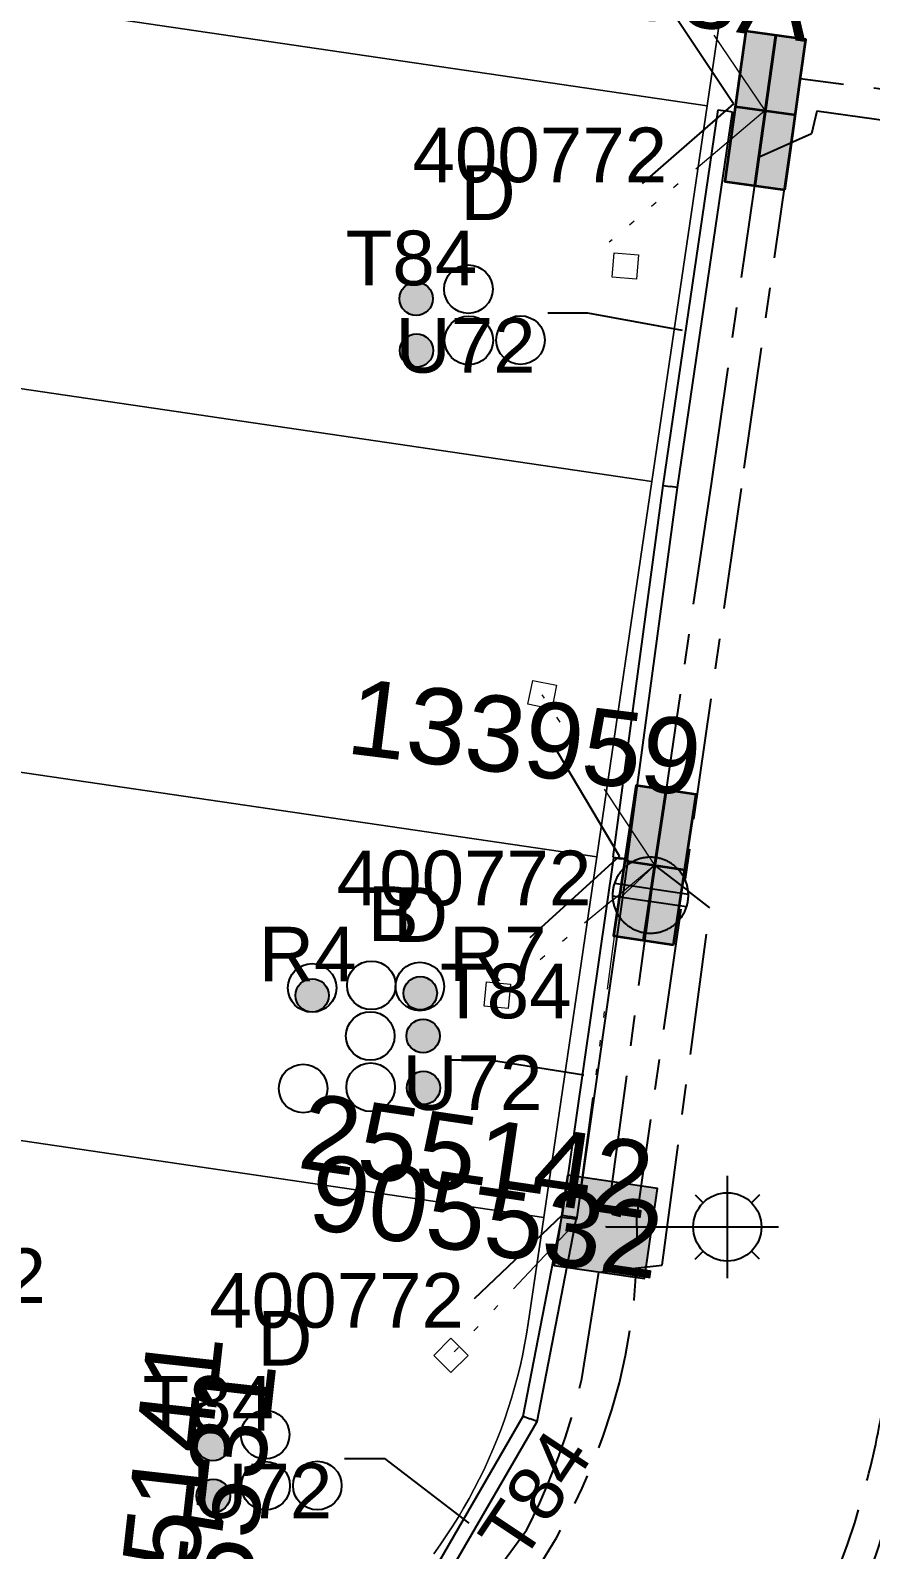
# Model space of a CAD drawing. Header units: metres. Extents: x 302924 to 304532, y 6268290 to 6269135.
# Drawn here: x 304225 to 304252.6, y 6268580.1 to 6268630.1 of the extents above; entities that cross this region are included whole.
import ezdxf
from ezdxf.enums import TextEntityAlignment as Align

# ---------------------------------------------------------------- set-up
doc = ezdxf.new("R2010")
doc.units = ezdxf.units.M
doc.linetypes.add('Cable Exist UG', pattern=[7, 4, -1, 1, -1])
doc.linetypes.add('PHANTOMX2', pattern=[6.6, 3, -0.75, 0.2, -0.75, 0.2, -0.75, 0.2, -0.75])
doc.layers.get('0').update_dxf_attribs({"color": 6})
for name, color, linetype, lineweight in [('_User Miscellaneous1', 30, 'Continuous', 13), ('_User Miscellaneous5', 121, 'Continuous', 13), ('_User_LV_Exist', 5, 'Continuous', 35), ('Cadastre Roads_SP_EXT', 218, 'Continuous', 15), ('Mains_HV_EXT', 13, 'Continuous', 25), ('Mains_LV_EXT', 163, 'Continuous', 25), ('Mains_LV_SL_EXT', 135, 'Continuous', 25), ('Services_SP_EXT', 42, 'PHANTOMX2', 20)]:
    doc.layers.add(name, color=color, linetype=linetype, lineweight=lineweight)
for name, color, linetype in [('Duct_SP_EXT', 30, 'Continuous'), ('Equip_LV_EXT', 7, 'Continuous'), ('Equip_SP_SL_EXT', 7, 'Continuous'), ('SupportsUG_SP_LV_EXT', 7, 'Continuous'), ('SupportsUG_SP_LV_SL_EXT', 7, 'Continuous'), ('Trench_SP_EXT', 7, 'Continuous')]:
    doc.layers.add(name, color=color, linetype=linetype)
doc.styles.add('COLUMN_LABEL', font='arial.ttf', dxfattribs={"height": 2})
doc.styles.add('iecARIAL', font='arial.ttf', dxfattribs={"height": 2})
doc.styles.add('POLE_LABEL', font='arial.ttf', dxfattribs={"height": 2})
doc.styles.add('SL_LABEL', font='arial.ttf', dxfattribs={"height": 2})
doc.styles.get("Standard").update_dxf_attribs({"font": 'arial.ttf'})

# ---------------------------------------------------------------- blocks, each defined once
blk = doc.blocks.new('COLUMN_EXT')
blk.add_hatch(color=256).paths.add_polyline_path([(1.5, -1.5), (1.5, 1.5), (-1.5, 1.5), (-1.5, -1.5)])
blk.add_lwpolyline([(1.5, 1.5), (-1.5, 1.5), (-1.5, -1.5), (1.5, -1.5)], close=True)
at = {"flags": 9}
for tag, p in [('NOTES', (-1.813, 2)), ('STREETNAME', (-1.813, 1.6)), ('LOCATION', (-1.813, 1.4)), ('SUBURB', (-1.813, 1.8)), ('LEGEND', (-1.813, 1.2)), ('USAGE', (-1.813, 1)), ('COLUMN_TYPE', (-1.813, 0.4)), ('OWNED_BY', (-1.813, 0.6)), ('STATE', (-1.813, 0.8))]:
    blk.add_attdef(tag, text='', height=0.2, rotation=180, dxfattribs=at).set_placement(p, align=Align.MIDDLE_LEFT)
at = {"flags": 1}
blk.add_attdef('Z', (-1.813, 2.351), '', height=0.2, rotation=180, dxfattribs=at)
at = {"flags": 9}
for tag, style, p in [('STRUCTURE_PLANT_NUMBER', 'POLE_LABEL', (-1.813, -0.031)), ('STREET_CODE', 'COLUMN_LABEL', (-1.813, 0.2))]:
    blk.add_attdef(tag, text='', height=0.2, rotation=180, dxfattribs=dict(at, style=style)).set_placement(p, align=Align.MIDDLE_LEFT)
at = {"style": 'COLUMN_LABEL', "width": 0.9, "flags": 8}
blk.add_attdef('ASSET_NUM', text='', height=2, rotation=270, dxfattribs=at).set_placement((2, -4), align=Align.MIDDLE_LEFT)
blk = doc.blocks.new('PILLAR_EXT')
blk.add_hatch(color=256).paths.add_polyline_path([(-2.5, 1), (-2.5, -1), (2.5, -1), (2.5, 1)])
for p, q in [((0, 1), (0, -1)), ((-2.5, 0), (2.5, 0))]:
    blk.add_line(p, q)
at = {"ltscale": 10}
blk.add_line((2.5, 0), (-2.5, 0), dxfattribs=at)
blk.add_lwpolyline([(-2.5, -1), (-1.25, -1), (1.25, -1), (2.5, -1), (2.5, 1), (-2.5, 1)], close=True)
at = {"width": 0.9, "flags": 8}
blk.add_attdef('ASSET_NUM', text='', height=2, rotation=90, dxfattribs=at).set_placement((-2, 4), align=Align.MIDDLE_LEFT)
for tag, p, flags in [('OWNED_BY', (0, -0.2), 9), ('STATE', (0, -0.4), 9), ('SUPPORT_TYPE', (0, -0.6), 9), ('USAGE', (0, -0.8), 9), ('LEGEND', (0, -1), 9), ('LOCATION', (0, -1.2), 9), ('NOTES', (0, -1.4), 9), ('PARENT', (0, -1.6), 9), ('STREETNAME', (0, -1.8), 9), ('SUBURB', (0, -2), 1)]:
    blk.add_attdef(tag, p, '', height=0.2, dxfattribs=dict(flags=flags))
blk = doc.blocks.new('DUCT_EXT')
blk.add_circle((0, 0.8), 0.8)
at = {"flags": 1}
blk.add_attdef('Z', (0, 0), '', height=0.2, dxfattribs=at)
at = {"flags": 9}
for tag, p in [('DUCT_CODE', (0, 0)), ('XSECT_TYPE', (0, -0.2)), ('STATE', (0, -0.6)), ('FB_REFERENCE', (0, -0.4)), ('NOTES', (0, -0.8))]:
    blk.add_attdef(tag, text='', height=0.2, dxfattribs=at).set_placement(p, align=Align.MIDDLE_LEFT)
blk = doc.blocks.new('SL_LANTERN_EXT')
at = {"flags": 9}
for tag, p in [('LRATECODE', (-7.4, 0)), ('LOUTREACHVOCAB', (-7.2, 0)), ('LOUTREACH', (-7, 0)), ('LANTNUMBER', (-6.6, 0)), ('LNEW', (-6.4, 0)), ('LMASTVOCAB', (-6.2, 0)), ('LMAST', (-6, 0)), ('LLAMPVOCAB', (-5.8, 0)), ('LLAMP', (-5.6, 0)), ('LEXIST', (-5.4, 0)), ('LCHARGE3PERCENT', (-5.2, 0)), ('LCHARGE3', (-5, 0)), ('LCHARGE2PERCENT', (-4.8, 0)), ('LCHARGE2', (-4.6, 0)), ('LCHARGE1PERCENT', (-4.4, 0)), ('LCHARGE1', (-4.2, 0)), ('LCATEGORY', (-4, 0)), ('LBRACKETVOCAB', (-3.8, 0)), ('LBRACKET', (-3.6, 0)), ('LKINGHEIGHT', (-3.4, 0)), ('CREPLACE', (-3.2, 0)), ('CREMOVE', (-3, 0)), ('CNUMBER', (-2.8, 0)), ('CNEW', (-2.6, 0)), ('CEXIST', (-2.4, 0)), ('USAGE', (-2.2, 0)), ('STATE', (-2, 0)), ('OWNED_BY', (-1.8, 0)), ('ORIENTATION', (-1.6, 0)), ('OPERATING_VOLTAGE', (-1.4, 0)), ('NO_PHASES', (-1.2, 0)), ('LANTERN_TYPE', (-1, 0)), ('LANTERN_PURPOSE', (-0.8, 0)), ('CONTROL_TYPE', (-0.6, 0)), ('CONSTRUCTED_VOLTAGE', (-0.4, 0))]:
    blk.add_attdef(tag, text='', height=0.001, rotation=270, dxfattribs=at).set_placement(p, align=Align.MIDDLE_LEFT)
at = {"style": 'SL_LABEL', "flags": 9}
blk.add_attdef('STREET_CODE', text='', height=0.001, rotation=270, dxfattribs=at).set_placement((0.001, 0), align=Align.MIDDLE_LEFT)
at = {"flags": 1}
blk.add_attdef('Z', (0, 0), '', height=0.001, rotation=270, dxfattribs=at)
at = {"width": 0.9}
blk.add_attdef('LNUMBER', text='', height=1, dxfattribs=at).set_placement((7, -1), align=Align.MIDDLE_LEFT)
at = {"flags": 9}
for tag, p in [('LREMOVE', (0, -7.6)), ('LREPLACE', (0, -7.8)), ('LTYPE', (0, -8)), ('LTYPEVOCAB', (0, -8.2)), ('LEGEND', (0, -8.4)), ('SUBURB', (0, -8.6)), ('STREETNAME', (0, -8.8)), ('LOCATION', (0, -9)), ('NOTES', (0, -9.2)), ('MAINTAINED_BY', (0, -9.863))]:
    blk.add_attdef(tag, text='', height=0.001, dxfattribs=at).set_placement(p, align=Align.MIDDLE_LEFT)
blk.add_attdef('OPERATED_BY', (0, -9.607), '', height=0.001, dxfattribs=at)
at = {"transparency": 33554687}
blk.add_wipeout([(5.688, 0), (5.061, -1.061), (4, -1.688), (2.939, -1.061), (2.313, 0), (2.939, 1.061), (4, 1.687), (5.061, 1.061)], dxfattribs=at)
for p, q in [((4, 1.687), (4, 0)), ((2.939, 1.061), (3.205, 0.795)), ((5.061, 1.061), (4.795, 0.795)), ((0, 0), (4, 0)), ((4, 0), (5.688, 0)), ((4, 0), (4, -1.688)), ((2.939, -1.061), (3.205, -0.795)), ((5.061, -1.061), (4.795, -0.795))]:
    blk.add_line(p, q)
blk.add_circle((4, 0), 1.125)
blk = doc.blocks.new('CCP_EXT')
at = {"flags": 9}
for tag, p in [('OWNED_BY', (0, -1)), ('USAGE', (0, -1.2)), ('LEGEND', (0, -1.4)), ('LIFE_SUPPORT', (0, -1.6)), ('STATE', (0, -1.8)), ('NOTES', (0, -2))]:
    blk.add_attdef(tag, text='', height=0.2, dxfattribs=at).set_placement(p, align=Align.MIDDLE_LEFT)
at = {"transparency": 33554687}
blk.add_wipeout([(0, 0.566), (0.566, 0), (0, -0.566), (-0.566, 0)], dxfattribs=at)
blk.add_lwpolyline([(-0.566, 0), (0, 0.566), (0.566, 0), (0, -0.566), (-0.566, 0)])
at = {"flags": 1}
blk.add_attdef('Z', (0, 0), '', height=0.2, dxfattribs=at)
at = {"flags": 9}
for tag, p in [('CCP_TYPE', (0, 0)), ('OPERATING_VOLTAGE', (0, -0.6)), ('CONSTRUCTED_VOLTAGE', (0, -0.2)), ('NO_PHASES', (0, -0.4)), ('ORIENTATION', (0, -0.8))]:
    blk.add_attdef(tag, text='', height=0.2, dxfattribs=at).set_placement(p, align=Align.MIDDLE_LEFT)
blk = doc.blocks.new('LV_UG_LINKS_CLOSED_EXT')
at = {"layer": 'Equip_LV_EXT'}
for tag, flags, p in [('ACTUAL_STATUS', 9, (3, -2)), ('OPERATING_VOLTAGE', 9, (3, -2.6)), ('CONSTRUCTED_VOLTAGE', 9, (3, -2.2)), ('NO_PHASES', 9, (3, -2.4)), ('ORIENTATION', 9, (3, -2.8)), ('STATE', 9, (3, -3)), ('SWITCH_TYPE', 9, (3, -3.2)), ('USAGE', 9, (3, -3.4)), ('NOTES', 9, (3, -3.6)), ('OWNED_BY', 9, (3, -3.8)), ('OPERATED_BY', 9, (3, -4)), ('TYPE', 9, (3, -4.6)), ('MAINTAINED_BY', 9, (3, -4.2)), ('NUMBER_OF_PHASES', 9, (3, -4.4)), ('Z', 1, (3, -4.8))]:
    blk.add_attdef(tag, text='', height=0.2, dxfattribs=dict(at, flags=flags)).set_placement(p, align=Align.MIDDLE_LEFT)
at = {"transparency": 33554687}
blk.add_wipeout([(4, 1.25), (3.969, 1.25), (3.939, 1.248), (3.908, 1.247), (3.877, 1.244), (3.847, 1.241), (3.817, 1.236), (3.786, 1.232), (3.756, 1.226), (3.726, 1.22), (3.696, 1.213), (3.667, 1.205), (3.637, 1.196), (3.608, 1.187), (3.579, 1.177), (3.55, 1.166), (3.522, 1.155), (3.493, 1.143), (3.466, 1.13), (3.438, 1.117), (3.411, 1.102), (3.384, 1.088), (3.357, 1.072), (3.331, 1.056), (3.306, 1.039), (3.28, 1.022), (3.255, 1.004), (3.231, 0.985), (3.207, 0.966), (3.184, 0.947), (3.161, 0.926), (3.138, 0.905), (3.116, 0.884), (3.095, 0.862), (3.074, 0.839), (3.053, 0.816), (3.034, 0.793), (3.015, 0.769), (2.996, 0.745), (2.978, 0.72), (2.961, 0.694), (2.944, 0.669), (2.928, 0.643), (2.912, 0.616), (2.898, 0.589), (2.883, 0.562), (2.87, 0.534), (2.857, 0.507), (2.845, 0.478), (2.834, 0.45), (2.823, 0.421), (2.813, 0.392), (2.804, 0.363), (2.795, 0.333), (2.787, 0.304), (2.78, 0.274), (2.774, 0.244), (2.768, 0.214), (2.764, 0.183), (2.759, 0.153), (2.756, 0.123), (2.753, 0.092), (2.752, 0.061), (2.75, 0.031), (2.75, 0), (2.75, -0.031), (2.752, -0.061), (2.753, -0.092), (2.756, -0.123), (2.759, -0.153), (2.764, -0.183), (2.768, -0.214), (2.774, -0.244), (2.78, -0.274), (2.787, -0.304), (2.795, -0.333), (2.804, -0.363), (2.813, -0.392), (2.823, -0.421), (2.834, -0.45), (2.845, -0.478), (2.857, -0.507), (2.87, -0.534), (2.883, -0.562), (2.898, -0.589), (2.912, -0.616), (2.928, -0.643), (2.944, -0.669), (2.961, -0.694), (2.978, -0.72), (2.996, -0.745), (3.015, -0.769), (3.034, -0.793), (3.053, -0.816), (3.074, -0.839), (3.095, -0.862), (3.116, -0.884), (3.138, -0.905), (3.161, -0.926), (3.184, -0.947), (3.207, -0.966), (3.231, -0.985), (3.255, -1.004), (3.28, -1.022), (3.306, -1.039), (3.331, -1.056), (3.357, -1.072), (3.384, -1.088), (3.411, -1.102), (3.438, -1.117), (3.466, -1.13), (3.493, -1.143), (3.522, -1.155), (3.55, -1.166), (3.579, -1.177), (3.608, -1.187), (3.637, -1.196), (3.667, -1.205), (3.696, -1.213), (3.726, -1.22), (3.756, -1.226), (3.786, -1.232), (3.817, -1.236), (3.847, -1.241), (3.877, -1.244), (3.908, -1.247), (3.939, -1.248), (3.969, -1.25), (4, -1.25), (4.031, -1.25), (4.061, -1.248), (4.092, -1.247), (4.123, -1.244), (4.153, -1.241), (4.183, -1.236), (4.214, -1.232), (4.244, -1.226), (4.274, -1.22), (4.304, -1.213), (4.333, -1.205), (4.363, -1.196), (4.392, -1.187), (4.421, -1.177), (4.45, -1.166), (4.478, -1.155), (4.507, -1.143), (4.534, -1.13), (4.562, -1.117), (4.589, -1.102), (4.616, -1.088), (4.643, -1.072), (4.669, -1.056), (4.694, -1.039), (4.72, -1.022), (4.745, -1.004), (4.769, -0.985), (4.793, -0.966), (4.816, -0.947), (4.839, -0.926), (4.862, -0.905), (4.884, -0.884), (4.905, -0.862), (4.926, -0.839), (4.947, -0.816), (4.966, -0.793), (4.985, -0.769), (5.004, -0.745), (5.022, -0.72), (5.039, -0.694), (5.056, -0.669), (5.072, -0.643), (5.088, -0.616), (5.102, -0.589), (5.117, -0.562), (5.13, -0.534), (5.143, -0.507), (5.155, -0.478), (5.166, -0.45), (5.177, -0.421), (5.187, -0.392), (5.196, -0.363), (5.205, -0.333), (5.213, -0.304), (5.22, -0.274), (5.226, -0.244), (5.232, -0.214), (5.236, -0.183), (5.241, -0.153), (5.244, -0.123), (5.247, -0.092), (5.248, -0.061), (5.25, -0.031), (5.25, 0), (5.25, 0.031), (5.248, 0.061), (5.247, 0.092), (5.244, 0.123), (5.241, 0.153), (5.236, 0.183), (5.232, 0.214), (5.226, 0.244), (5.22, 0.274), (5.213, 0.304), (5.205, 0.333), (5.196, 0.363), (5.187, 0.392), (5.177, 0.421), (5.166, 0.45), (5.155, 0.478), (5.143, 0.507), (5.13, 0.534), (5.117, 0.562), (5.102, 0.589), (5.088, 0.616), (5.072, 0.643), (5.056, 0.669), (5.039, 0.694), (5.022, 0.72), (5.004, 0.745), (4.985, 0.769), (4.966, 0.793), (4.947, 0.816), (4.926, 0.839), (4.905, 0.862), (4.884, 0.884), (4.862, 0.905), (4.839, 0.926), (4.816, 0.947), (4.793, 0.966), (4.769, 0.985), (4.745, 1.004), (4.72, 1.022), (4.694, 1.039), (4.669, 1.056), (4.643, 1.072), (4.616, 1.088), (4.589, 1.102), (4.562, 1.117), (4.534, 1.13), (4.507, 1.143), (4.478, 1.155), (4.45, 1.166), (4.421, 1.177), (4.392, 1.187), (4.363, 1.196), (4.333, 1.205), (4.304, 1.213), (4.274, 1.22), (4.244, 1.226), (4.214, 1.232), (4.183, 1.236), (4.153, 1.241), (4.123, 1.244), (4.092, 1.247), (4.061, 1.248), (4.031, 1.25)], dxfattribs=at).dxf.layer = 'Equip_LV_EXT'
at = {"layer": 'Equip_LV_EXT'}
for p, q in [((3.792, 1.232), (3.792, -1.232)), ((4.208, 1.232), (4.208, -1.232))]:
    blk.add_line(p, q, dxfattribs=at)
at = {"layer": 'Equip_LV_EXT', "flags": 128}
blk.add_lwpolyline([(4, 1.25), (3.969, 1.25), (3.939, 1.248), (3.908, 1.247), (3.877, 1.244), (3.847, 1.241), (3.817, 1.236), (3.786, 1.232), (3.756, 1.226), (3.726, 1.22), (3.696, 1.213), (3.667, 1.205), (3.637, 1.196), (3.608, 1.187), (3.579, 1.177), (3.55, 1.166), (3.522, 1.155), (3.493, 1.143), (3.466, 1.13), (3.438, 1.117), (3.411, 1.102), (3.384, 1.088), (3.357, 1.072), (3.331, 1.056), (3.306, 1.039), (3.28, 1.022), (3.255, 1.004), (3.231, 0.985), (3.207, 0.966), (3.184, 0.947), (3.161, 0.926), (3.138, 0.905), (3.116, 0.884), (3.095, 0.862), (3.074, 0.839), (3.053, 0.816), (3.034, 0.793), (3.015, 0.769), (2.996, 0.745), (2.978, 0.72), (2.961, 0.694), (2.944, 0.669), (2.928, 0.643), (2.912, 0.616), (2.898, 0.589), (2.883, 0.562), (2.87, 0.534), (2.857, 0.507), (2.845, 0.478), (2.834, 0.45), (2.823, 0.421), (2.813, 0.392), (2.804, 0.363), (2.795, 0.333), (2.787, 0.304), (2.78, 0.274), (2.774, 0.244), (2.768, 0.214), (2.764, 0.183), (2.759, 0.153), (2.756, 0.123), (2.753, 0.092), (2.752, 0.061), (2.75, 0.031), (2.75, 0), (2.75, -0.031), (2.752, -0.061), (2.753, -0.092), (2.756, -0.123), (2.759, -0.153), (2.764, -0.183), (2.768, -0.214), (2.774, -0.244), (2.78, -0.274), (2.787, -0.304), (2.795, -0.333), (2.804, -0.363), (2.813, -0.392), (2.823, -0.421), (2.834, -0.45), (2.845, -0.478), (2.857, -0.507), (2.87, -0.534), (2.883, -0.562), (2.898, -0.589), (2.912, -0.616), (2.928, -0.643), (2.944, -0.669), (2.961, -0.694), (2.978, -0.72), (2.996, -0.745), (3.015, -0.769), (3.034, -0.793), (3.053, -0.816), (3.074, -0.839), (3.095, -0.862), (3.116, -0.884), (3.138, -0.905), (3.161, -0.926), (3.184, -0.947), (3.207, -0.966), (3.231, -0.985), (3.255, -1.004), (3.28, -1.022), (3.306, -1.039), (3.331, -1.056), (3.357, -1.072), (3.384, -1.088), (3.411, -1.102), (3.438, -1.117), (3.466, -1.13), (3.493, -1.143), (3.522, -1.155), (3.55, -1.166), (3.579, -1.177), (3.608, -1.187), (3.637, -1.196), (3.667, -1.205), (3.696, -1.213), (3.726, -1.22), (3.756, -1.226), (3.786, -1.232), (3.817, -1.236), (3.847, -1.241), (3.877, -1.244), (3.908, -1.247), (3.939, -1.248), (3.969, -1.25), (4, -1.25), (4.031, -1.25), (4.061, -1.248), (4.092, -1.247), (4.123, -1.244), (4.153, -1.241), (4.183, -1.236), (4.214, -1.232), (4.244, -1.226), (4.274, -1.22), (4.304, -1.213), (4.333, -1.205), (4.363, -1.196), (4.392, -1.187), (4.421, -1.177), (4.45, -1.166), (4.478, -1.155), (4.507, -1.143), (4.534, -1.13), (4.562, -1.117), (4.589, -1.102), (4.616, -1.088), (4.643, -1.072), (4.669, -1.056), (4.694, -1.039), (4.72, -1.022), (4.745, -1.004), (4.769, -0.985), (4.793, -0.966), (4.816, -0.947), (4.839, -0.926), (4.862, -0.905), (4.884, -0.884), (4.905, -0.862), (4.926, -0.839), (4.947, -0.816), (4.966, -0.793), (4.985, -0.769), (5.004, -0.745), (5.022, -0.72), (5.039, -0.694), (5.056, -0.669), (5.072, -0.643), (5.088, -0.616), (5.102, -0.589), (5.117, -0.562), (5.13, -0.534), (5.143, -0.507), (5.155, -0.478), (5.166, -0.45), (5.177, -0.421), (5.187, -0.392), (5.196, -0.363), (5.205, -0.333), (5.213, -0.304), (5.22, -0.274), (5.226, -0.244), (5.232, -0.214), (5.236, -0.183), (5.241, -0.153), (5.244, -0.123), (5.247, -0.092), (5.248, -0.061), (5.25, -0.031), (5.25, 0), (5.25, 0.031), (5.248, 0.061), (5.247, 0.092), (5.244, 0.123), (5.241, 0.153), (5.236, 0.183), (5.232, 0.214), (5.226, 0.244), (5.22, 0.274), (5.213, 0.304), (5.205, 0.333), (5.196, 0.363), (5.187, 0.392), (5.177, 0.421), (5.166, 0.45), (5.155, 0.478), (5.143, 0.507), (5.13, 0.534), (5.117, 0.562), (5.102, 0.589), (5.088, 0.616), (5.072, 0.643), (5.056, 0.669), (5.039, 0.694), (5.022, 0.72), (5.004, 0.745), (4.985, 0.769), (4.966, 0.793), (4.947, 0.816), (4.926, 0.839), (4.905, 0.862), (4.884, 0.884), (4.862, 0.905), (4.839, 0.926), (4.816, 0.947), (4.793, 0.966), (4.769, 0.985), (4.745, 1.004), (4.72, 1.022), (4.694, 1.039), (4.669, 1.056), (4.643, 1.072), (4.616, 1.088), (4.589, 1.102), (4.562, 1.117), (4.534, 1.13), (4.507, 1.143), (4.478, 1.155), (4.45, 1.166), (4.421, 1.177), (4.392, 1.187), (4.363, 1.196), (4.333, 1.205), (4.304, 1.213), (4.274, 1.22), (4.244, 1.226), (4.214, 1.232), (4.183, 1.236), (4.153, 1.241), (4.123, 1.244), (4.092, 1.247), (4.061, 1.248), (4.031, 1.25)], close=True, dxfattribs=at)
blk = doc.blocks.new('CABLE_LARGE_EXT')
h = blk.add_hatch(color=256)
edge = h.paths.add_edge_path()
edge.add_arc((0, 0.55), 0.55, 0, 360)
blk.add_circle((0, 0.55), 0.55)
at = {"flags": 1}
blk.add_attdef('Z', (0, 0), '', height=0.2, dxfattribs=at)
at = {"flags": 9}
for tag, p in [('COND_CODE', (0, 0)), ('XSECT_SIZE', (0, -0.6)), ('STATE', (0, -0.4)), ('FB_REFERENCE', (0, -0.2)), ('NOTES', (0, -0.8))]:
    blk.add_attdef(tag, text='', height=0.2, dxfattribs=at).set_placement(p, align=Align.MIDDLE_LEFT)

msp = doc.modelspace()

# ---------------------------------------------------------------- linework, layer by layer
at = {"layer": '_User Miscellaneous1', "transparency": 33554687}
for p, q in [((304245.8013, 6268615.1587), (304247.6184, 6268627.5273)), ((304246.2767, 6268615.0919), (304248.0933, 6268627.4576)), ((304247.6184, 6268627.5273), (304247.8558, 6268627.4925)), ((304248.0933, 6268627.4576), (304247.8558, 6268627.4925)), ((304244.1576, 6268602.9158), (304245.8013, 6268615.1587)), ((304244.6333, 6268602.8519), (304246.2767, 6268615.0919)), ((304245.8013, 6268615.1587), (304246.039, 6268615.1253)), ((304246.2767, 6268615.0919), (304246.039, 6268615.1253)), ((304242.4807, 6268591.0554), (304244.182, 6268602.8954)), ((304242.9558, 6268590.9871), (304244.6571, 6268602.8271)), ((304244.1576, 6268602.9158), (304244.3955, 6268602.8839)), ((304244.182, 6268602.8954), (304244.4196, 6268602.8613)), ((304244.6333, 6268602.8519), (304244.3955, 6268602.8839)), ((304244.6571, 6268602.8271), (304244.4196, 6268602.8613)), ((304241.1965, 6268584.5009), (304242.4826, 6268591.1238)), ((304241.6523, 6268584.3301), (304242.9538, 6268591.0323)), ((304242.4807, 6268591.0554), (304242.7182, 6268591.0212)), ((304242.4826, 6268591.1238), (304242.7182, 6268591.078)), ((304242.9538, 6268591.0323), (304242.7182, 6268591.078)), ((304242.9558, 6268590.9871), (304242.7182, 6268591.0212)), ((304237.8222, 6268578.6788), (304241.1965, 6268584.5009)), ((304238.2201, 6268578.4081), (304241.6523, 6268584.3301)), ((304241.1965, 6268584.5009), (304241.4244, 6268584.4155)), ((304241.6523, 6268584.3301), (304241.4244, 6268584.4155))]:
    msp.add_line(p, q, dxfattribs=at)
at = {"layer": '_User Miscellaneous5', "linetype": 'Continuous', "transparency": 33554597}
for points in [[(304249.0678, 6268640.0293), (304217.4051, 6268644.6802), (304215.5884, 6268632.3126), (304247.2504, 6268627.6608), (304249.0678, 6268640.0293)], [(304247.2504, 6268627.6608), (304215.5884, 6268632.3126), (304213.771, 6268619.9452), (304216.2447, 6268619.5811), (304245.4337, 6268615.2923), (304247.2504, 6268627.6608)], [(304245.4337, 6268615.2923), (304216.2447, 6268619.5811), (304214.4273, 6268607.2126), (304243.6164, 6268602.9238), (304245.4337, 6268615.2923)], [(304243.6164, 6268602.9238), (304214.4273, 6268607.2126), (304212.6829, 6268595.3399), (304241.8719, 6268591.0502), (304243.6164, 6268602.9238)]]:
    msp.add_lwpolyline(points, close=True, dxfattribs=at)
msp.add_lwpolyline([(304238.2458, 6268579.9744), (304238.456, 6268580.267), (304238.6594, 6268580.5637), (304238.8568, 6268580.8651), (304239.0476, 6268581.1703), (304239.2316, 6268581.4794), (304239.4098, 6268581.7924), (304239.5803, 6268582.1091), (304239.745, 6268582.4298), (304239.9021, 6268582.7532), (304240.0534, 6268583.0805), (304240.1971, 6268583.4106), (304240.3332, 6268583.7436), (304240.4626, 6268584.0795), (304240.5854, 6268584.4171), (304240.7006, 6268584.7586), (304240.8091, 6268585.1019), (304240.9093, 6268585.4471), (304241.0028, 6268585.7952), (304241.0887, 6268586.145), (304241.1672, 6268586.4956), (304241.238, 6268586.8492), (304241.3022, 6268587.2035), (304241.3581, 6268587.5588), (304241.8719, 6268591.0502), (304212.6829, 6268595.3399)], dxfattribs=at)
at = {"layer": 'Duct_SP_EXT'}
for p, q in [((304245.8013, 6268615.1587), (304247.6184, 6268627.5273)), ((304246.2767, 6268615.0919), (304248.0933, 6268627.4576)), ((304247.6184, 6268627.5273), (304247.8558, 6268627.4925)), ((304248.0933, 6268627.4576), (304247.8558, 6268627.4925)), ((304245.8013, 6268615.1587), (304246.039, 6268615.1253)), ((304246.2767, 6268615.0919), (304246.039, 6268615.1253)), ((304237.8222, 6268578.6788), (304241.1965, 6268584.5009)), ((304238.2201, 6268578.4081), (304241.6523, 6268584.3301)), ((304241.1965, 6268584.5009), (304241.4244, 6268584.4155)), ((304241.6523, 6268584.3301), (304241.4244, 6268584.4155))]:
    msp.add_line(p, q, dxfattribs=at)
for points in [[(304242.0004, 6268620.8395), (304243.3151, 6268620.8395), (304246.4273, 6268620.2677)], [(304238.7669, 6268596.2426), (304240.0816, 6268596.2426), (304243.1889, 6268595.7506)], [(304235.3056, 6268583.1131), (304236.6203, 6268583.1131), (304239.4057, 6268580.981)]]:
    msp.add_lwpolyline(points, dxfattribs=at)
at = {"layer": 'Mains_HV_EXT', "linetype": 'Cable Exist UG'}
msp.add_lwpolyline([(304226.6257, 6268573.3756, 0.0649507), (304210.8339, 6268582.5498), (304210.8339, 6268582.5498), (304207.8132, 6268583.8207), (304207.8132, 6268583.8207), (304206.8046, 6268584.1939), (304204.4629, 6268584.9797), (304201.1031, 6268585.9579), (304198.868, 6268586.5142), (304197.0557, 6268586.9108), (304194.1706, 6268587.4446), (304191.6206, 6268587.8304), (304188.6367, 6268588.2688), (304185.5422, 6268588.7234), (304181.4966, 6268589.2934), (304175.1426, 6268598.0817), (304177.3589, 6268612.6811)], format="xyb", dxfattribs=at)
at = {"layer": 'Services_SP_EXT'}
msp.add_lwpolyline([(304249.1711, 6268627.5033), (304245.4018, 6268633.0749)], dxfattribs=at)
at = {"layer": 'Trench_SP_EXT', "linetype": 'Cable Exist UG'}
for points in [[(304248.1265, 6268627.7323), (304245.3956, 6268631.8072)], [(304248.1265, 6268627.7323), (304244.3952, 6268624.4707)], [(304244.3687, 6268602.9522), (304241.9567, 6268606.9923)], [(304244.3687, 6268602.9522), (304241.1231, 6268599.9893)]]:
    msp.add_lwpolyline(points, dxfattribs=at)

# ---------------------------------------------------------------- block references
at = {"layer": '_User_LV_Exist'}
ref = msp.add_blockref('PILLAR_EXT', (304249.1711, 6268627.5033), dxfattribs=dict(at, rotation=82.0921114091042))
ref.add_attrib('ASSET_NUM', '133958A', dxfattribs={"layer": '0', "height": 2.5, "rotation": 352.09211, "style": 'iecARIAL'}).set_placement((304250.6711, 6268631.0033), align=Align.MIDDLE_RIGHT)
at = {"layer": 'Duct_SP_EXT'}
for name, p in [('DUCT_EXT', (304239.3878, 6268620.8234)), ('CABLE_LARGE_EXT', (304237.6668, 6268620.76)), ('DUCT_EXT', (304239.4023, 6268619.1363)), ('DUCT_EXT', (304241.106, 6268619.1452)), ('CABLE_LARGE_EXT', (304237.6784, 6268619.0522)), ('DUCT_EXT', (304234.2395, 6268597.8107)), ('DUCT_EXT', (304236.1906, 6268597.8947)), ('DUCT_EXT', (304237.7892, 6268597.8565)), ('CABLE_LARGE_EXT', (304234.2396, 6268597.8107)), ('CABLE_LARGE_EXT', (304237.8036, 6268597.8835)), ('DUCT_EXT', (304236.1542, 6268596.2266)), ('CABLE_LARGE_EXT', (304237.8936, 6268596.4757)), ('DUCT_EXT', (304233.9428, 6268594.4969)), ('DUCT_EXT', (304236.1687, 6268594.5394)), ('DUCT_EXT', (304232.693, 6268583.097)), ('DUCT_EXT', (304232.7076, 6268581.4099)), ('DUCT_EXT', (304234.4112, 6268581.4188))]:
    msp.add_blockref(name, p, dxfattribs=at)
at = {"layer": 'SupportsUG_SP_LV_EXT'}
ref = msp.add_blockref('PILLAR_EXT', (304249.1711, 6268627.5033), dxfattribs=dict(at, rotation=82.0921114091042))
ref.add_attrib('ASSET_NUM', '133958A', dxfattribs={"layer": '0', "height": 2.5, "rotation": 352.09211, "style": 'iecARIAL'}).set_placement((304250.6711, 6268631.0033), align=Align.MIDDLE_RIGHT)
ref = msp.add_blockref('PILLAR_EXT', (304245.5319, 6268602.652), dxfattribs=dict(at, rotation=81.49103513218668))
ref.add_attrib('ASSET_NUM', '133959', dxfattribs={"layer": '0', "height": 2.5, "rotation": 352.9415, "style": 'iecARIAL'}).set_placement((304247.0319, 6268606.152), align=Align.MIDDLE_RIGHT)
at = {"layer": 'SupportsUG_SP_LV_SL_EXT'}
ref = msp.add_blockref('COLUMN_EXT', (304243.9187, 6268590.7368), dxfattribs=dict(at, rotation=81.64243747818246))
ref.add_attrib('ASSET_NUM', '905532', dxfattribs={"layer": '0', "height": 2.5, "rotation": 351.64244, "style": 'COLUMN_LABEL'}).set_placement((304245.9187, 6268591.4868), align=Align.TOP_RIGHT)
ref = msp.add_blockref('COLUMN_EXT', (304227.2779, 6268574.1367), dxfattribs=dict(at, rotation=320.0739636484395))
ref.add_attrib('ASSET_NUM', '905531', dxfattribs={"layer": '0', "height": 2.5, "rotation": 83.59322, "style": 'COLUMN_LABEL'}).set_placement((304229.2779, 6268574.8867), align=Align.TOP_LEFT)

# ---------------------------------------------------------------- texts
at = {"layer": 'Duct_SP_EXT'}
for s, p in [('400772', (304237.546, 6268625.1454)), ('D', (304239.1281, 6268623.8996)), ('T84', (304235.3461, 6268621.7511)), ('U72', (304236.9871, 6268618.8712)), ('400772', (304235.0503, 6268601.3318)), ('B', (304236.0764, 6268600.1526)), ('D', (304236.9038, 6268600.1262)), ('R4', (304232.4854, 6268598.8224)), ('U72', (304220.8571, 6268588.2303)), ('400772', (304230.8512, 6268587.419)), ('D', (304232.4333, 6268586.1731))]:
    msp.add_text(s, height=1.8, dxfattribs=at).set_placement(p)
at = {"layer": 'Mains_LV_EXT'}
msp.add_text('T84', height=1.8, rotation=56.38371, dxfattribs=at).set_placement((304241.1328, 6268579.6022))

# ---------------------------------------------------------------- next in the draw order: block references
at = {"layer": 'Equip_SP_SL_EXT'}
ref = msp.add_blockref('SL_LANTERN_EXT', (304243.9187, 6268590.7367), dxfattribs=at)
ref.add_attrib('ASSET_NUM', '255142', dxfattribs={"layer": '0', "height": 2.5, "rotation": 351.64244, "style": 'iecARIAL'}).set_placement((304245.4187, 6268592.2367), align=Align.MIDDLE_RIGHT)
ref = msp.add_blockref('SL_LANTERN_EXT', (304227.278, 6268574.1367), dxfattribs=at)
ref.add_attrib('ASSET_NUM', '255141', dxfattribs={"layer": '0', "height": 2.5, "rotation": 83.59322, "style": 'iecARIAL'}).set_placement((304228.778, 6268575.6367), align=Align.MIDDLE_LEFT)
at = {"layer": 'Services_SP_EXT'}
for p, rotation in [((304244.5574, 6268622.3843), 40.09211126532379), ((304241.8213, 6268608.2629), 303.4910351681245), ((304240.3416, 6268598.373), 39.49103490747976)]:
    msp.add_blockref('CCP_EXT', p, dxfattribs=dict(at, rotation=rotation))
msp.add_blockref('CCP_EXT', (304238.8117, 6268586.5079), dxfattribs=at)

# ---------------------------------------------------------------- next in the draw order: linework, layer by layer
at = {"layer": 'Cadastre Roads_SP_EXT', "linetype": 'Continuous'}
msp.add_lwpolyline([(304249.0678, 6268640.0293), (304247.2504, 6268627.6608), (304245.4338, 6268615.2924), (304243.6163, 6268602.9239), (304241.8719, 6268591.0501), (304241.3582, 6268587.5588), (304241.3022, 6268587.2035), (304241.238, 6268586.8492), (304241.1671, 6268586.4957), (304241.0887, 6268586.145), (304241.0028, 6268585.7951), (304240.9092, 6268585.4471), (304240.8091, 6268585.1019), (304240.7006, 6268584.7586), (304240.5854, 6268584.4171), (304240.4627, 6268584.0795), (304240.3332, 6268583.7436), (304240.1971, 6268583.4106), (304240.0534, 6268583.0805), (304239.9021, 6268582.7532), (304239.745, 6268582.4297), (304239.5803, 6268582.1091), (304239.4097, 6268581.7923), (304239.2316, 6268581.4794), (304239.0476, 6268581.1703), (304238.8568, 6268580.865), (304238.6594, 6268580.5636), (304238.4559, 6268580.2671), (304238.2459, 6268579.9744)], dxfattribs=at)
at = {"layer": 'Duct_SP_EXT'}
for p, q in [((304241.1965, 6268584.5009), (304242.4826, 6268591.1238)), ((304241.6523, 6268584.3301), (304242.9538, 6268591.0323)), ((304242.4807, 6268591.0554), (304242.7182, 6268591.0212)), ((304242.4826, 6268591.1238), (304242.7182, 6268591.078)), ((304242.9538, 6268591.0323), (304242.7182, 6268591.078)), ((304242.9558, 6268590.9871), (304242.7182, 6268591.0212))]:
    msp.add_line(p, q, dxfattribs=at)
at = {"layer": 'Mains_LV_EXT', "linetype": 'Cable Exist UG'}
msp.add_lwpolyline([(304257.9783, 6268603.8995), (304255.7345, 6268602.3869), (304255.7345, 6268602.3869), (304254.4554, 6268594.6071), (304253.1586, 6268585.5152), (304253.1586, 6268585.5152, -0.0270556), (304252.5356, 6268582.4415), (304252.5356, 6268582.4415, -0.1097497), (304247.0876, 6268571.7862)], format="xyb", dxfattribs=at)
at = {"layer": 'Services_SP_EXT'}
msp.add_lwpolyline([(304249.1711, 6268627.5033), (304244.026, 6268623.1699)], dxfattribs=at)
at = {"layer": 'Trench_SP_EXT', "linetype": 'Cable Exist UG'}
msp.add_lwpolyline([(304242.4784, 6268591.1261), (304238.9501, 6268587.7663)], dxfattribs=at)

# ---------------------------------------------------------------- next in the draw order: block references
at = {"layer": 'Duct_SP_EXT'}
for p in [(304237.9052, 6268594.7678), (304230.972, 6268583.0337), (304230.9836, 6268581.3258)]:
    msp.add_blockref('CABLE_LARGE_EXT', p, dxfattribs=at)

# ---------------------------------------------------------------- next in the draw order: texts
for s, p in [('R7', (304238.7519, 6268598.8318)), ('T84', (304238.4547, 6268597.6079)), ('U72', (304237.2139, 6268594.5867)), ('T84', (304228.6513, 6268584.0247)), ('U72', (304230.2923, 6268581.1447))]:
    msp.add_text(s, height=1.8, dxfattribs=at).set_placement(p)

# ---------------------------------------------------------------- next in the draw order: block references
at = {"layer": 'Equip_LV_EXT', "rotation": 261.6425205865239}
msp.add_blockref('LV_UG_LINKS_CLOSED_EXT', (304245.9679, 6268605.6202), dxfattribs=at)

# ---------------------------------------------------------------- next in the draw order: linework, layer by layer
at = {"layer": 'Duct_SP_EXT'}
for p, q in [((304244.1576, 6268602.9158), (304245.8013, 6268615.1587)), ((304244.6333, 6268602.8519), (304246.2767, 6268615.0919)), ((304242.4807, 6268591.0554), (304244.182, 6268602.8954)), ((304242.9558, 6268590.9871), (304244.6571, 6268602.8271)), ((304244.1576, 6268602.9158), (304244.3955, 6268602.8839)), ((304244.182, 6268602.8954), (304244.4196, 6268602.8613)), ((304244.6333, 6268602.8519), (304244.3955, 6268602.8839)), ((304244.6571, 6268602.8271), (304244.4196, 6268602.8613))]:
    msp.add_line(p, q, dxfattribs=at)
at = {"layer": 'Mains_HV_EXT', "linetype": 'Cable Exist UG'}
for points in [[(304265.634, 6268626.5732), (304250.3145, 6268628.5533), (304250.3145, 6268628.5533), (304250.0326, 6268626.6146), (304248.3708, 6268615.0613), (304244.9384, 6268591.1222), (304244.9384, 6268591.1222, -0.1903815), (304240.1311, 6268577.4773)], [(304265.634, 6268626.5732), (304264.7005, 6268624.656), (304264.7005, 6268624.656), (304260.0652, 6268625.2049), (304260.0652, 6268625.2049), (304258.3459, 6268613.4887), (304256.9889, 6268604.0449), (304255.4447, 6268594.4617), (304253.5035, 6268582.1902), (304253.5035, 6268582.1902, -0.1096061), (304247.8683, 6268571.1612), (304247.8683, 6268571.1612), (304244.8541, 6268567.4263), (304246.054, 6268557.9553), (304247.1867, 6268557.1955), (304247.1867, 6268557.1955, 0.0651815), (304263.9455, 6268548.8606), (304263.9455, 6268548.8606), (304267.1606, 6268547.9132), (304267.1606, 6268547.9132, 0.0305301), (304274.8074, 6268546.2369), (304274.8074, 6268546.2369), (304276.1247, 6268546.0434), (304300.8793, 6268542.4683)]]:
    msp.add_lwpolyline(points, format="xyb", dxfattribs=at)
at = {"layer": 'Mains_LV_EXT', "linetype": 'Cable Exist UG'}
msp.add_lwpolyline([(304265.634, 6268626.5732), (304261.1149, 6268626.034), (304261.1149, 6268626.034), (304250.8701, 6268627.4892), (304250.6966, 6268626.7375), (304248.9449, 6268625.964), (304248.9449, 6268625.964), (304247.3814, 6268615.2066), (304245.5319, 6268602.652)], dxfattribs=at)
for points in [[(304264.2957, 6268549.7862, -0.0647156), (304247.7488, 6268558.0226), (304247.7488, 6268558.0226), (304246.9875, 6268558.53), (304245.9007, 6268567.1335), (304248.6488, 6268570.5361), (304248.6488, 6268570.5361, 0.1094737), (304254.4715, 6268581.9389), (304254.4715, 6268581.9389), (304255.1336, 6268585.0246), (304256.4845, 6268594.3158), (304257.9783, 6268603.8995)], [(304239.3754, 6268578.1334), (304241.3074, 6268580.7519), (304241.3074, 6268580.7519, 0.0602228), (304243.1216, 6268585.7371), (304243.1216, 6268585.7371), (304243.6808, 6268589.245), (304245.7716, 6268589.4819), (304245.7716, 6268589.4819), (304247.3477, 6268601.2519), (304245.5319, 6268602.652)]]:
    msp.add_lwpolyline(points, format="xyb", dxfattribs=at)
at = {"layer": 'Mains_LV_SL_EXT', "linetype": 'Cable Exist UG'}
msp.add_lwpolyline([(304245.5319, 6268602.652), (304243.9186, 6268590.7367)], dxfattribs=at)
at = {"layer": 'Services_SP_EXT'}
for points in [[(304245.5319, 6268602.6521), (304241.8213, 6268608.2629)], [(304245.5319, 6268602.6521), (304244.3589, 6268601.5471), (304244.3589, 6268601.5471), (304242.9293, 6268590.8822), (304238.8116, 6268586.508)], [(304245.5319, 6268602.6521), (304240.3416, 6268598.3729)]]:
    msp.add_lwpolyline(points, dxfattribs=at)

# ---------------------------------------------------------------- next in the draw order: block references
at = {"layer": '_User_LV_Exist'}
ref = msp.add_blockref('PILLAR_EXT', (304245.5319, 6268602.652), dxfattribs=dict(at, rotation=81.49103513218668))
ref.add_attrib('ASSET_NUM', '133959', dxfattribs={"layer": '0', "height": 2.5, "rotation": 352.9415, "style": 'iecARIAL'}).set_placement((304247.0319, 6268606.152), align=Align.MIDDLE_RIGHT)

doc.saveas('drawing.dxf')
